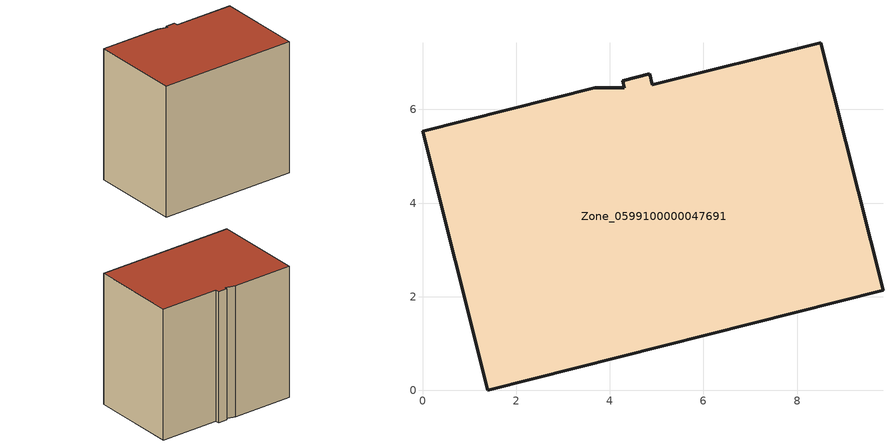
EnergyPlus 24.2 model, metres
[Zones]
Zone_0599100000047691
 floor ground (C_G): 3.68,6.47 4.31,6.47 4.27,6.62 4.85,6.76 4.91,6.53 8.51,7.43 9.84,2.14 1.39,0 0,5.54 z0
 wall outside (C_F): 4.27,6.62 4.31,6.47 3.68,6.47 0,5.54 1.39,0 9.84,2.14 8.51,7.43 4.91,6.53 4.85,6.76 4.27,6.62 z0:8.26
 roof outside (C_R): 4.31,6.47 3.68,6.47 0,5.54 1.39,0 9.84,2.14 8.51,7.43 4.91,6.53 4.85,6.76 4.27,6.62 z8.26
[BUILDING]
Pand.0599100000047691: North Axis=0; Terrain=City; Loads Convergence Tolerance Value=0.04; Temperature Convergence Tolerance Value=0.4; Solar Distribution=FullExterior; Maximum Number of Warmup Days=25; Minimum Number of Warmup Days=1
[Site:Location]
Rotterdam.The.Hague.AP_ZH_NLD Design_Conditions: Latitude=51.96; Longitude=4.45; Time Zone=1; Elevation=-4.5
[SITE:GROUNDTEMPERATURE:BUILDINGSURFACE]
18, 18, 18, 18, 18, 18, 18, 18, 18, 18, 18, 18
[MATERIAL] Thermal Absorptance=0.9; Solar Absorptance=0.7; Visible Absorptance=0.7
Name | Roughness | Thickness | Conductivity | Density | Specific Heat
G.TI.1975-1991 | MediumSmooth | 0.15 | 0.288461 | 540 | 1210
F.TI.1975-1991 | Rough | 0.3 | 0.230769 | 1920 | 840
R.TI.1975-1991 | MediumRough | 0.2 | 0.153846 | 1500 | 1000
[CONSTRUCTION]
C_G: G.TI.1975-1991
C_F: F.TI.1975-1991
C_R: R.TI.1975-1991
[ZONE]
Zone_0599100000047691: Type=1; Multiplier=1; Ceiling Height=Autocalculate; Volume=Autocalculate; Floor Area=autocalculate; Part of Total Floor Area=Yes
[ZONEINFILTRATION:DESIGNFLOWRATE]
Infil_Zone_0599100000047691: Zone or ZoneList or Space or SpaceList=Zone_0599100000047691; Schedule=AlwaysOn; Design Flow Rate Calculation Method=Flow/Area; Flow Rate per Floor Area=0.003; Constant Term Coefficient=1; Temperature Term Coefficient=0; Velocity Term Coefficient=0; Velocity Squared Term Coefficient=0
[HVACTEMPLATE:ZONE:IDEALLOADSAIRSYSTEM]
Zone_0599100000047691: Maximum Heating Supply Air Temperature=50; Minimum Cooling Supply Air Temperature=13; Maximum Heating Supply Air Humidity Ratio=0.0156; Minimum Cooling Supply Air Humidity Ratio=0.0077; Heating Limit=NoLimit; Cooling Limit=NoLimit; Dehumidification Control Type=ConstantSensibleHeatRatio; Cooling Sensible Heat Ratio=0.7; Dehumidification Setpoint=60; Humidification Control Type=None; Humidification Setpoint=30; Outdoor Air Method=None; Outdoor Air Flow Rate per Person=0.00944; Outdoor Air Flow Rate per Zone Floor Area=0; Outdoor Air Flow Rate per Zone=0; Demand Controlled Ventilation Type=None; Outdoor Air Economizer Type=NoEconomizer; Heat Recovery Type=None; Sensible Heat Recovery Effectiveness=0.7; Latent Heat Recovery Effectiveness=0.65
[ZONECONTROL:THERMOSTAT]
ThermostatControl_Zone_0599100000047691: Zone or ZoneList=Zone_0599100000047691; Control Type Schedule=DualSetpointControlType; Control 1=Thermostat_Zone_0599100000047691; Temperature Difference Between Cutout And Setpoint=0
[THERMOSTATSETPOINT:DUALSETPOINT]
Thermostat_Zone_0599100000047691: Heating Setpoint Temperature Schedule=HeatingSetpoint_Zone_0599100000047691; Cooling Setpoint Temperature Schedule=CoolingSetpoint_Zone_0599100000047691
[SCHEDULE:COMPACT]
HeatingSetpoint_Zone_0599100000047691: Through: 12/31, For: AllDays, Until: 24:00, 21
CoolingSetpoint_Zone_0599100000047691: Through: 12/31, For: AllDays, Until: 24:00, 24
DualSetpointControlType: Through: 12/31, For: AllDays, Until: 24:00, 4
AlwaysOn: Through: 12/31, For: AllDays, Until: 24:00, 1
